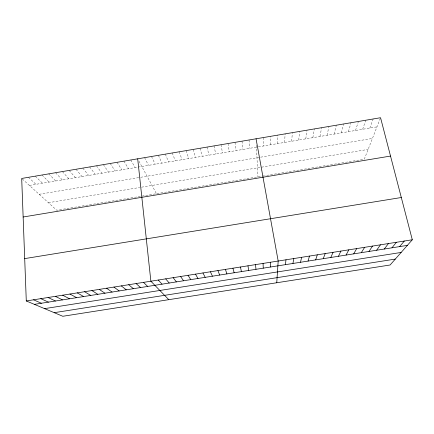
<?xml version="1.0" encoding="UTF-8"?>
<svg xmlns="http://www.w3.org/2000/svg" width="434" height="434" viewBox="0 0 434 434"><rect width="100%" height="100%" fill="white"/><g stroke="black" fill="none" stroke-linecap="round" stroke-linejoin="round"><path stroke-width="0.33" stroke-dasharray="2.17 1.63" d="M270.512 144.804L270.566 136.336M277.548 143.616L277.836 135.104M284.596 142.433L285.116 133.873M291.648 141.24L292.402 132.641M298.711 140.052L299.699 131.404M305.786 138.858L307.001 130.167M312.865 137.665L314.314 128.931M319.956 136.471L321.637 127.694M327.052 135.278L328.972 126.451M334.158 134.079L336.312 125.209M341.27 132.88L343.663 123.967M348.394 131.681L351.025 122.719M355.522 130.477L358.392 121.471M362.661 129.278L365.77 120.223M369.811 128.073L373.153 118.976M380.314 118.33L364.294 159.202L264.729 175.727M29.398 185.432L256.461 147.169M258.376 146.849L376.967 126.864M39.163 194.302L140.008 177.398M140.649 177.289L260.037 157.282M260.65 157.179L372.432 138.446M48.429 202.711L139.726 187.488M141.565 187.179L368.135 149.404M264.105 175.83L56.735 210.246L21.7 178.45M28.46 177.305L35.951 184.331M35.225 176.161L42.51 183.224M42 175.016L49.075 182.117M48.787 173.866L55.655 181.011M55.574 172.716L62.236 179.898M62.377 171.566L68.827 178.792M69.18 170.416L75.424 177.68M75.999 169.26L82.031 176.567M82.818 168.11L88.644 175.45M89.654 166.949L95.263 174.338M96.489 165.793L101.892 173.22M103.335 164.632L108.527 172.103M110.193 163.477L115.173 170.98M117.055 162.316L121.824 169.862M123.929 161.15L128.48 168.739M130.808 159.989L135.148 167.616M138.967 161.182L156.452 193.694M144.593 157.656L148.504 165.365M151.499 156.484L155.193 164.236M158.41 155.318L161.887 163.108M165.332 154.146L168.593 161.98M172.26 152.974L175.303 160.846M179.199 151.797L182.025 159.717M186.143 150.62L188.752 158.584M193.097 149.448L195.49 157.444M200.058 148.265L202.233 156.311M207.029 147.088L208.982 155.171M214.011 145.905L215.741 154.032M220.993 144.723L222.512 152.893M227.991 143.54L229.288 151.754M234.995 142.357L236.069 150.609M242.009 141.169L242.856 149.464M249.029 139.981L249.658 148.319M256.369 145.238L257.899 176.86M263.308 137.562L263.481 145.987"/><path stroke-width="0.65" d="M270.556 267.008L270.615 262.228M276.751 282.756L278.183 261.029L256.055 138.793M285.404 264.659L285.99 259.792M292.955 263.465L293.802 258.55M300.512 262.272L301.63 257.313M308.08 261.073L309.469 256.071M315.659 259.874L317.314 254.823M323.249 258.675L325.169 253.581M330.844 257.476L333.041 252.333M338.449 256.272L340.918 251.085M346.072 255.067L348.806 249.832M353.699 253.863L356.705 248.579M361.332 252.653L364.614 247.326M368.981 251.443L372.535 246.073M376.636 250.234L380.466 244.814M384.302 249.024L388.408 243.555M391.978 247.809L396.361 242.297M399.665 246.593L404.325 241.033M412.3 239.769L390.095 264.995L62.8 316.277L26.284 300.957L21.7 178.45L380.553 117.722L412.3 239.769L26.284 300.957M23.143 217L390.524 156.066M24.7 258.604L401.309 197.513M34.373 304.348L407.363 245.378M44.583 308.634L401.146 252.442M54.212 312.675L395.298 259.087M33.543 299.807L41.387 303.241M40.807 298.657L48.413 302.129M48.076 297.502L55.449 301.017M55.362 296.351L62.491 299.905M62.653 295.196L69.543 298.787M69.95 294.035L76.606 297.675M77.263 292.879L83.675 296.552M84.581 291.719L90.749 295.435M91.91 290.558L97.84 294.317M99.245 289.391L104.936 293.194M106.59 288.23L112.037 292.071M113.947 287.064L119.149 290.948M121.314 285.892L126.272 289.82M128.692 284.726L133.401 288.691M136.075 283.554L140.54 287.563M143.47 282.382L147.69 286.435M168.793 299.672L150.869 281.21L137.697 158.822M158.285 280.033L162.007 284.167M165.707 278.856L169.184 283.033M173.139 277.679L176.367 281.899M180.577 276.501L183.56 280.76M188.031 275.319L190.759 279.626M195.49 274.136L197.969 278.482M202.96 272.953L205.184 277.342M210.436 271.765L212.416 276.198M217.928 270.583L219.653 275.053M225.425 269.389L226.895 273.908M232.933 268.201L234.148 272.764M240.447 267.008L241.412 271.613M247.977 265.814L248.687 270.463M255.512 264.621L255.968 269.313M263.058 263.427L263.259 268.163"/></g></svg>
